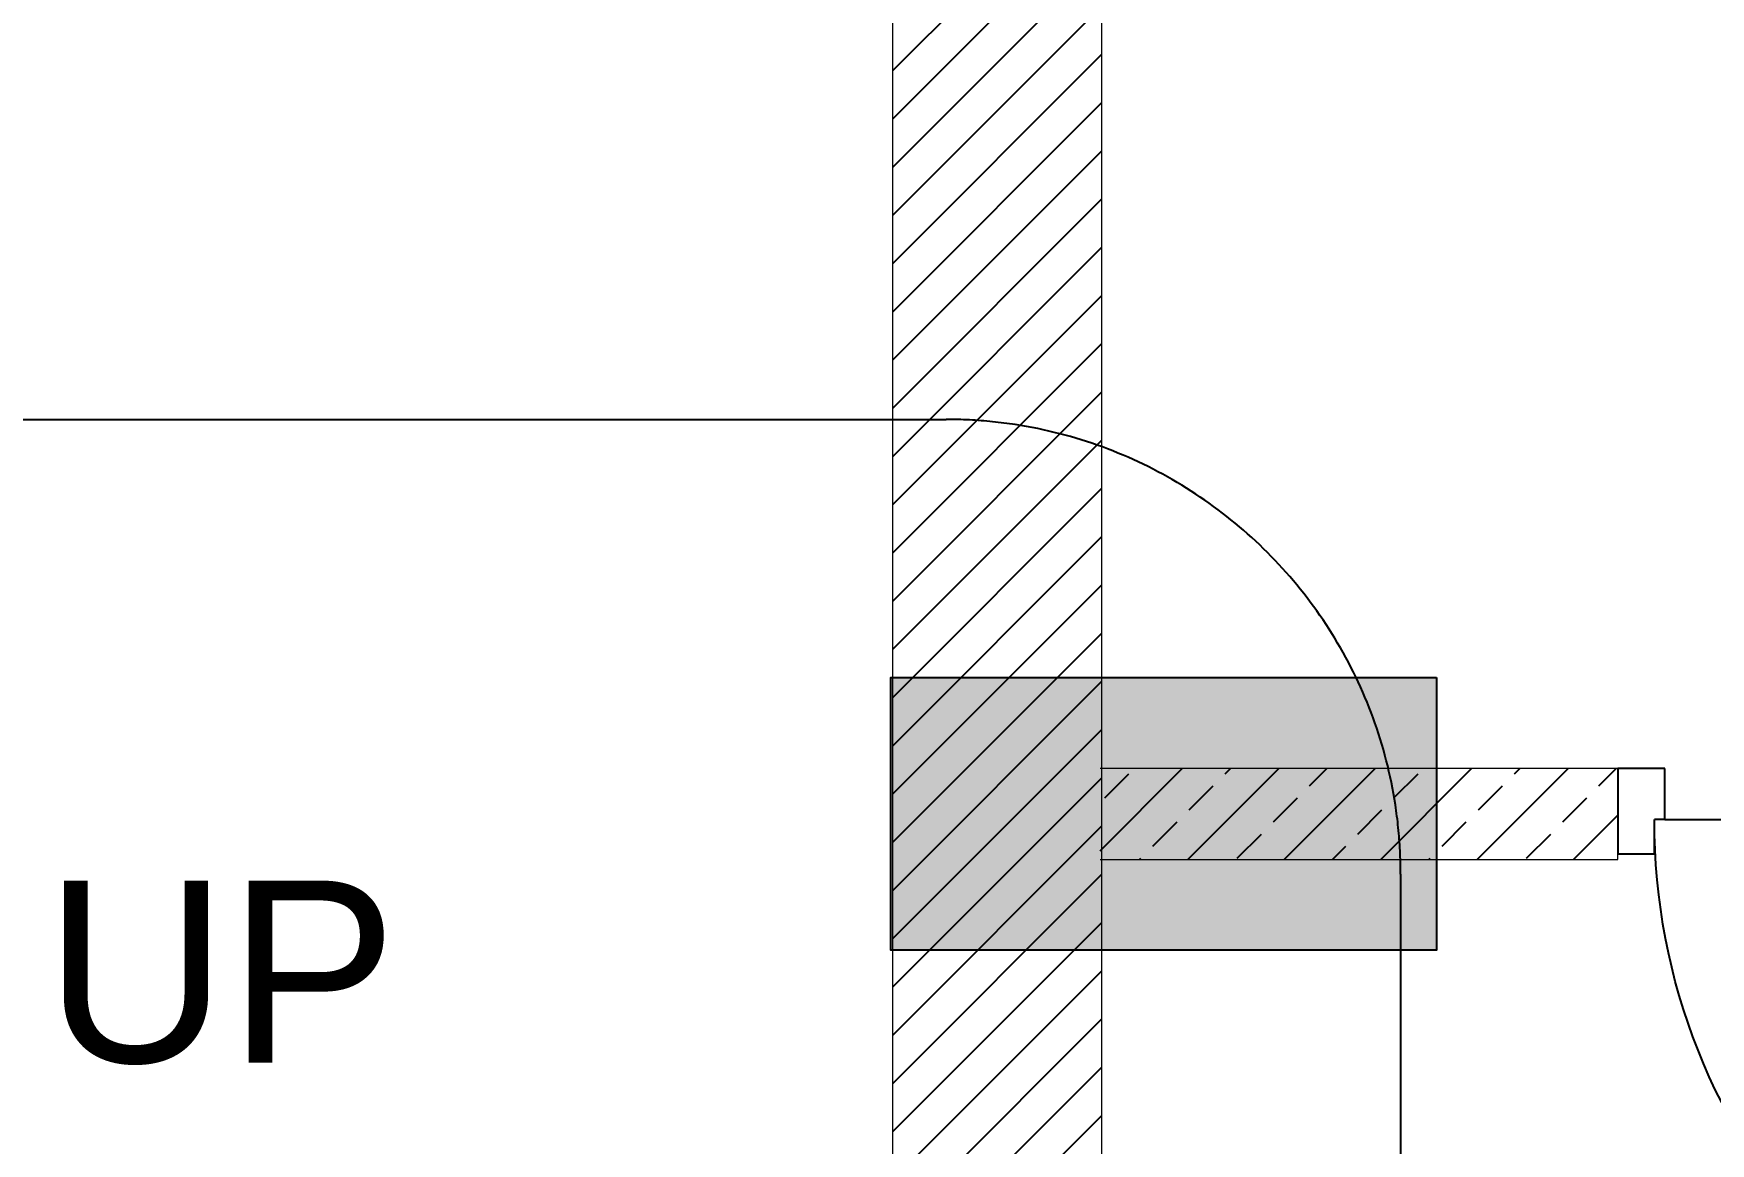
# Model space of a CAD drawing. Header units: millimetres. Extents: x 1255966 to 1543012, y 318612 to 465611.
# Drawn here: x 1386882 to 1388727, y 410446 to 411667 of the extents above; entities that cross this region are included whole.
import ezdxf

# ---------------------------------------------------------------- set-up
doc = ezdxf.new("R2010")
doc.units = ezdxf.units.MM
doc.header["$LTSCALE"] = 500
doc.header["$MEASUREMENT"] = 0
doc.linetypes.add('HIDDEN', pattern=[0.375, 0.25, -0.125])
doc.layers.get('Defpoints').update_dxf_attribs({"lineweight": 0})
doc.layers.add('A-TAG', color=7, linetype='Continuous', true_color=0xef00ef)
for name, color, linetype in [('AHC-A-FURNITURE', 2, 'Continuous'), ('DOOR', 8, 'Continuous'), ('TEXT-RM NAME', 6, 'Continuous'), ('TOWER AREA COLUMN.', 6, 'Continuous')]:
    doc.layers.add(name, color=color, linetype=linetype)
doc.layers.add('TOWER COL HATCH', color=253, linetype='Continuous', lineweight=20)
doc.layers.add('Wall', color=2, linetype='Continuous', lineweight=15)
doc.styles.add('ARIAL', font='arial.ttf')
doc.styles.add('simplex', font='simplex.shx')

# ---------------------------------------------------------------- blocks, each defined once
blk = doc.blocks.new('DOOR 750')
at = {"layer": 'DOOR', "ltscale": 100}
for p, q in [((0, 730), (100, 730)), ((0, 675), (0, 730)), ((100, 730), (100, 687)), ((60, 675), (0, 675)), ((100, 687), (60, 687)), ((60, 675), (60, 687)), ((60, 675), (60, -15)), ((60, -15), (0, -15)), ((0, -15), (0, -70)), ((60, -15), (60, -27)), ((100, -27), (60, -27)), ((100, -70), (100, -27)), ((0, -70), (100, -70))]:
    blk.add_line(p, q, dxfattribs=at)
blk.add_lwpolyline([(99.6, -24.6), (787.7, -24.6), (787.7, 15.4), (99.6, 15.4)], close=True, dxfattribs=at)
at = {"layer": 'DOOR', "linetype": 'Continuous'}
blk.add_arc((62, -40.9), 727.9, 4.4383, 90.1592, dxfattribs=at)
at = {"layer": 'Defpoints', "ltscale": 100, "style": 'simplex', "width": 0.8}
blk.add_attdef('D750', (284.7, 36.5), '', height=100, dxfattribs=at)

msp = doc.modelspace()

# ---------------------------------------------------------------- hatches: boundary and pattern name
at = {"layer": 'AHC-A-FURNITURE', "ltscale": 50, "true_color": 0x5b5b5b}
h = msp.add_hatch(dxfattribs=at)
h.set_pattern_fill('ANSI33', color=251, scale=300)
h.set_pattern_definition([(45, (920216.684, 979406.626), (-53.0330086, 53.0330086), []), (45, (920269.72, 979406.626), (-53.0330086, 53.0330086), [37.5, -18.75])])
h.paths.add_polyline_path([(1388625, 410765), (1388625, 410758.9), (1388055.6, 410758.9), (1388055.6, 410858.9), (1388625, 410858.9)])
at = {"layer": 'TOWER COL HATCH'}
h = msp.add_hatch(color=253, dxfattribs=at)
h.dxf.hatch_style = 1
h.paths.add_polyline_path([(1388425.6, 410958.9), (1388425.6, 410658.9), (1387825.6, 410658.9), (1387825.6, 410958.9)])

# ---------------------------------------------------------------- linework, layer by layer
at = {"layer": 'A-TAG', "linetype": 'HIDDEN', "ltscale": 100}
for p, q in [((1383898.4, 411242.7), (1387886.2, 411242.7)), ((1388386.2, 410742.7), (1388386.2, 407031.3))]:
    msp.add_line(p, q, dxfattribs=at)
msp.add_arc((1387886.2, 410742.7), 500, 0, 90, dxfattribs=at)
at = {"layer": 'AHC-A-FURNITURE', "color": 1, "linetype": 'Continuous', "ltscale": 50, "true_color": 0xff0000}
for p, q in [((1387827.6, 411626.3), (1388057.6, 411856.3)), ((1387827.6, 411573.3), (1388057.6, 411803.3)), ((1387827.6, 411520.2), (1388057.6, 411750.2)), ((1387827.6, 411467.2), (1388057.6, 411697.2)), ((1387827.6, 411414.2), (1388057.6, 411644.2)), ((1387827.6, 411361.1), (1388057.6, 411591.1)), ((1387827.6, 411308.1), (1388057.6, 411538.1)), ((1387827.6, 411255.1), (1388057.6, 411485.1)), ((1387827.6, 411202), (1388057.6, 411432)), ((1387827.6, 411149), (1388057.6, 411379)), ((1387827.6, 411096), (1388057.6, 411326)), ((1387827.6, 411042.9), (1388057.6, 411272.9)), ((1387827.6, 410989.9), (1388057.6, 411219.9)), ((1387827.6, 410936.9), (1388057.6, 411166.9)), ((1387827.6, 410883.8), (1388057.6, 411113.8)), ((1387827.6, 410830.8), (1388057.6, 411060.8)), ((1387827.6, 410777.8), (1388057.6, 411007.8)), ((1387827.6, 410724.7), (1388057.6, 410954.7)), ((1387827.6, 410671.7), (1388057.6, 410901.7)), ((1387827.6, 410618.7), (1388057.6, 410848.7)), ((1387827.6, 410565.6), (1388057.6, 410795.6)), ((1387827.6, 410512.6), (1388057.6, 410742.6)), ((1387827.6, 410459.6), (1388057.6, 410689.6)), ((1387827.6, 410406.5), (1388057.6, 410636.5)), ((1387827.6, 410353.5), (1388057.6, 410583.5)), ((1387827.6, 410300.5), (1388057.6, 410530.5)), ((1387827.6, 410247.4), (1388057.6, 410477.4))]:
    msp.add_line(p, q, dxfattribs=at)
at = {"layer": 'TOWER AREA COLUMN.'}
msp.add_lwpolyline([(1388425.6, 410958.9), (1388425.6, 410658.9), (1387825.6, 410658.9), (1387825.6, 410958.9)], close=True, dxfattribs=at)
at = {"layer": 'Wall', "linetype": 'Continuous'}
for p, q in [((1387827.6, 406813.7), (1387827.6, 414618.9)), ((1388057.6, 406583.7), (1388057.6, 414388.9))]:
    msp.add_line(p, q, dxfattribs=at)
at = {"layer": 'Wall'}
for p, q in [((1388625, 410858.9), (1388055.6, 410858.9)), ((1388625, 410758.9), (1388625, 410858.9)), ((1388055.6, 410758.9), (1388625, 410758.9))]:
    msp.add_line(p, q, dxfattribs=at)

# ---------------------------------------------------------------- block references
at = {"layer": 'DOOR', "xscale": -0.9382779447659197, "yscale": 0.9382779447659197, "zscale": 0.9382779447659197, "rotation": 90}
msp.add_blockref('DOOR 750', (1389310, 410858.9), dxfattribs=at)

# ---------------------------------------------------------------- texts
at = {"layer": 'TEXT-RM NAME', "style": 'ARIAL'}
msp.add_text('UP', height=200, dxfattribs=at).set_placement((1386894.3, 410535.5, 0))

doc.saveas('drawing.dxf')
